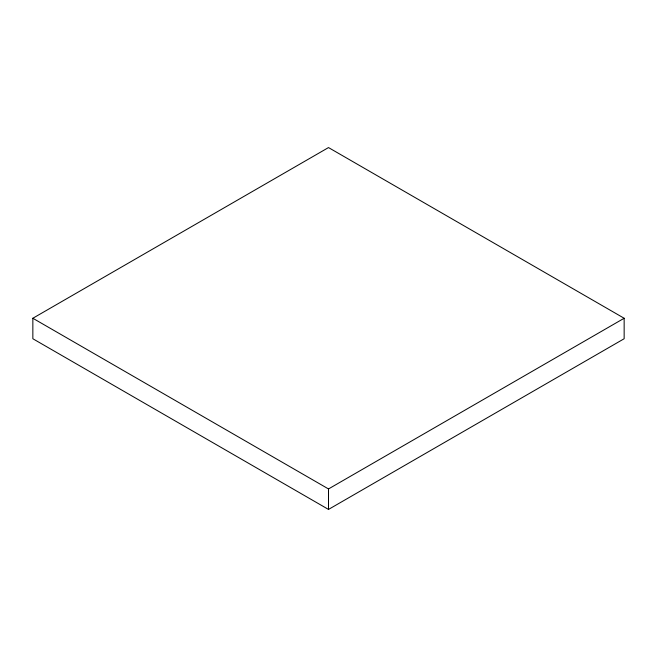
<?xml version="1.0" encoding="UTF-8"?>
<svg xmlns="http://www.w3.org/2000/svg" width="657" height="657" viewBox="0 0 657 657"><rect width="100%" height="100%" fill="white"/><g stroke="black" fill="none" stroke-linecap="round" stroke-linejoin="round"><path stroke-width="0.99" d="M32.85 318.259L328.5 147.57L624.15 318.259L624.15 338.741L328.5 509.43L32.85 338.741L32.85 318.259L328.5 488.948L624.15 318.259M328.5 488.948L328.5 509.43"/></g></svg>
